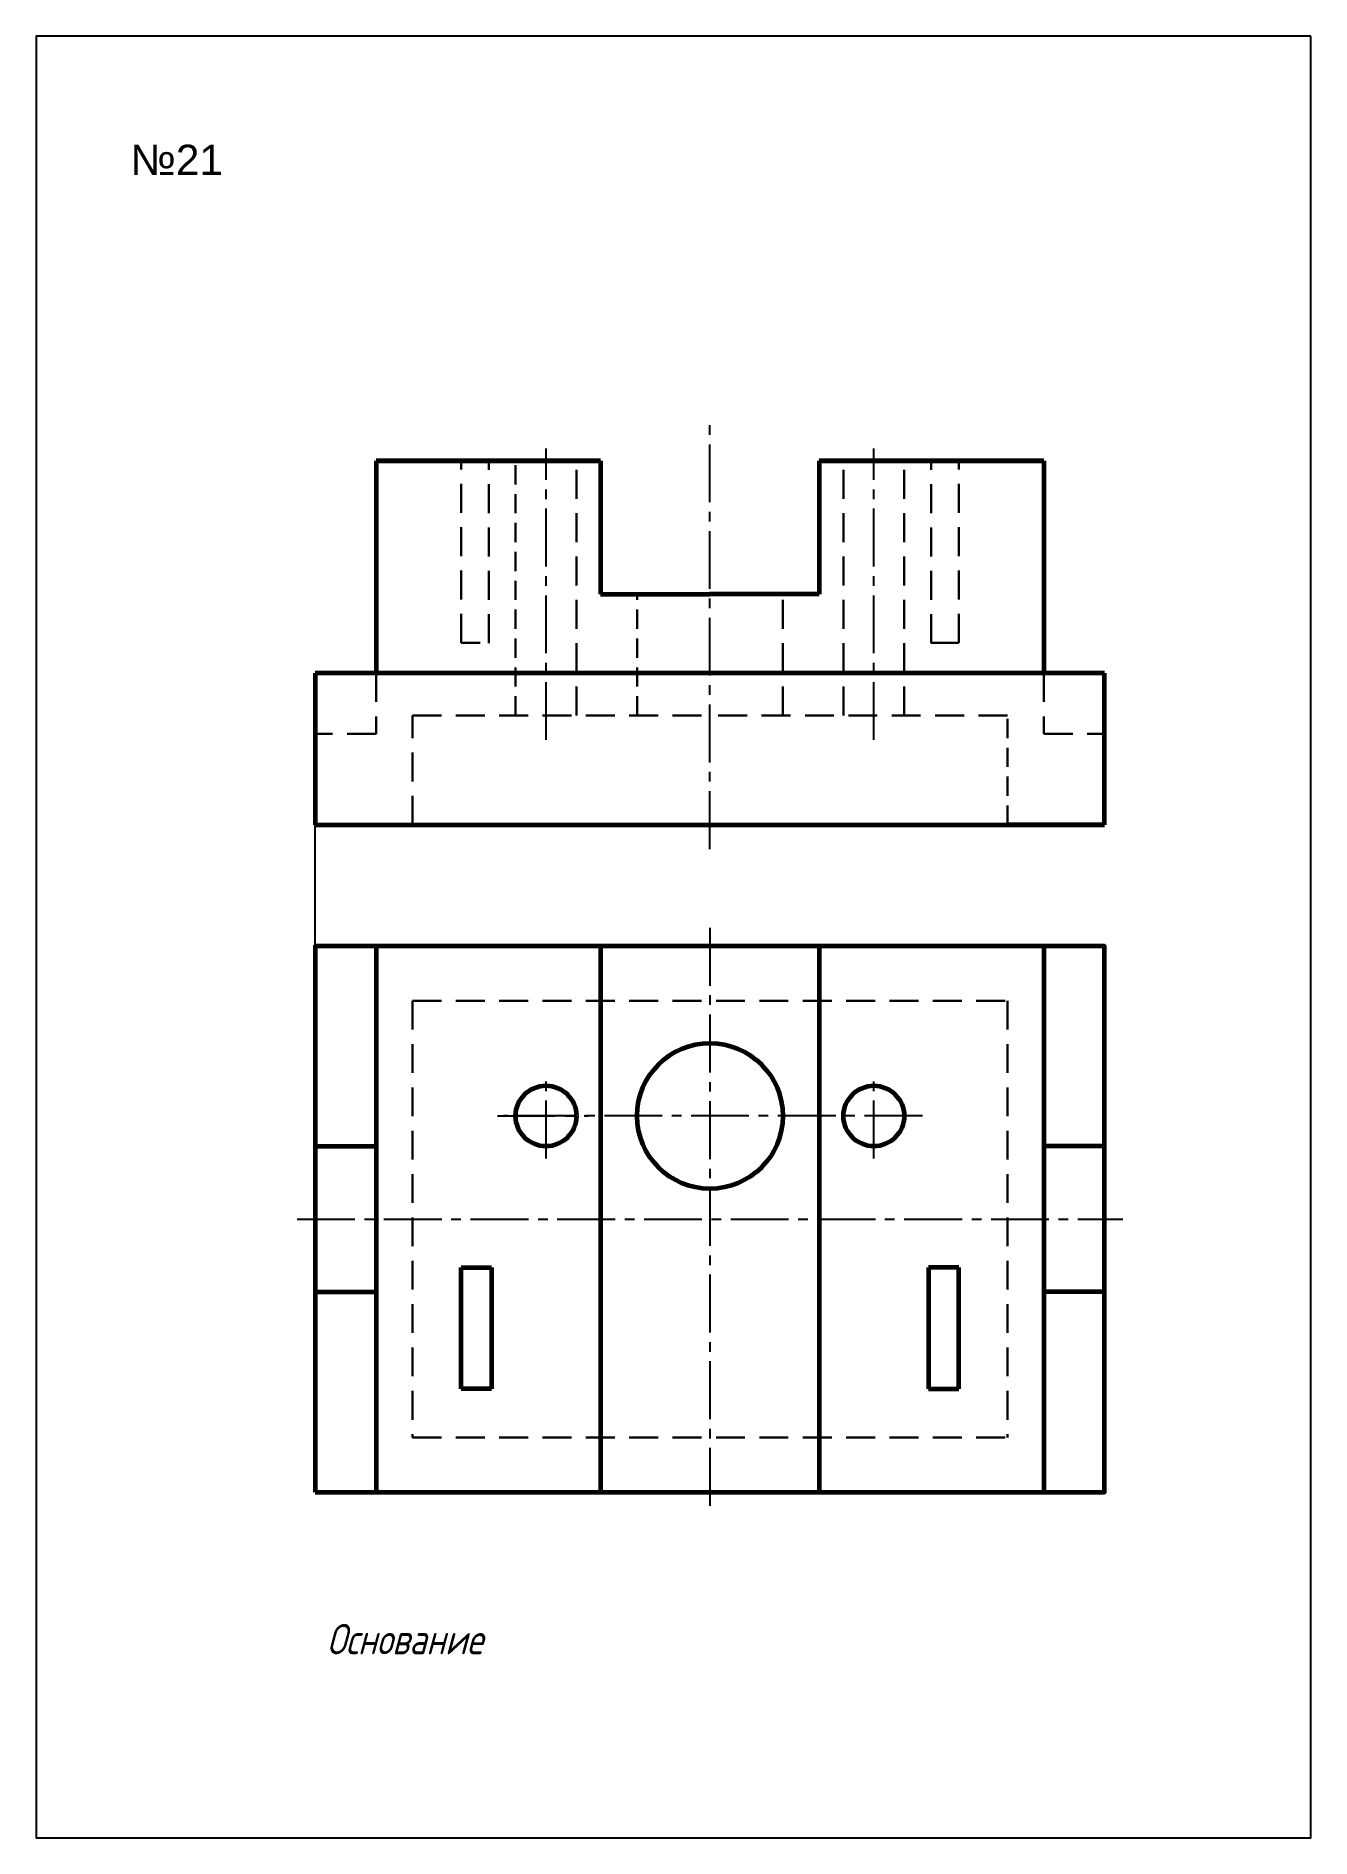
# Model space of a CAD drawing. Header units: millimetres. Extents: x 0 to 210, y 0 to 297.
import ezdxf

# ---------------------------------------------------------------- set-up
doc = ezdxf.new("R2010")
doc.units = ezdxf.units.MM
doc.header["$LTSCALE"] = 0.5
doc.linetypes.add('CENTER2', pattern=[28.575, 19.05, -3.175, 3.175, -3.175])
doc.linetypes.add('DASHED2', pattern=[9.525, 6.35, -3.175])
doc.layers.get('0').update_dxf_attribs({"linetype": 'CONTINUOUS'})
doc.layers.get('Defpoints').update_dxf_attribs({"linetype": 'CONTINUOUS'})
doc.styles.get("Standard").update_dxf_attribs({"font": 'isocpeur.ttf', "width": 0.8, "oblique": 15})
doc.styles.add('АРИАЛ-5(1)', font='ARIAL.TTF', dxfattribs={"height": 5})

msp = doc.modelspace()

# ---------------------------------------------------------------- linework, layer by layer
at = {"linetype": 'CENTER2'}
for p, q in [((111, 163), (111, 233)), ((84, 181), (84, 229)), ((138, 181), (138, 229)), ((111, 150), (111, 54)), ((84, 112), (84, 126)), ((138, 112), (138, 126)), ((76, 119), (91, 119)), ((146, 119), (77, 119)), ((43, 102), (179, 102))]:
    msp.add_line(p, q, dxfattribs=at)
at = {"color": 7, "lineweight": 60, "ltscale": 0.5}
for p, q in [((56, 227), (93, 227)), ((93, 227), (56, 227)), ((56, 227), (56, 192)), ((93, 227), (93, 227)), ((93, 227), (93, 205)), ((166, 227), (129, 227)), ((129, 227), (166, 227)), ((129, 227), (129, 227)), ((129, 227), (129, 205)), ((166, 227), (166, 192)), ((93, 205), (111, 205)), ((129, 205), (111, 205)), ((176, 192), (46, 192)), ((46, 192), (46, 167)), ((176, 167), (176, 192)), ((46, 167), (176, 167)), ((176, 167), (160, 167)), ((56, 147), (56, 57)), ((93, 147), (93, 57)), ((129, 147), (129, 57)), ((166, 147), (166, 57)), ((46, 114), (56, 114)), ((176, 114), (166, 114)), ((70, 74), (70, 94)), ((70, 94), (75, 94)), ((75, 94), (75, 84)), ((152, 94), (147, 94)), ((147, 94), (147, 84)), ((152, 74), (152, 94)), ((46, 90), (56, 90)), ((176, 90), (166, 90)), ((75, 84), (75, 74)), ((147, 84), (147, 74)), ((75, 74), (70, 74)), ((147, 74), (152, 74))]:
    msp.add_line(p, q, dxfattribs=at)
at = {"color": 7, "linetype": 'DASHED2', "lineweight": 30, "ltscale": 1.5}
for p, q in [((70, 197), (70, 227)), ((74.56, 196.95), (74.56, 226.95)), ((89, 185), (89, 227)), ((133, 185), (133, 227)), ((143, 185), (143, 227)), ((147.44, 196.95), (147.44, 226.95)), ((152, 197), (152, 227)), ((123, 185), (123, 205)), ((152, 197), (147.44, 197)), ((56, 192), (56, 182)), ((166, 192), (166, 182)), ((62, 167), (62, 185)), ((62, 185), (111, 185)), ((160, 185), (111, 185)), ((56, 182), (46, 182)), ((166, 182), (176, 182)), ((62, 138), (160, 138)), ((62, 138), (62, 66)), ((160, 138), (160, 66)), ((62, 66), (160, 66))]:
    msp.add_line(p, q, dxfattribs=at)
at = {"color": 7, "linetype": 'DASHED2', "lineweight": 30}
for p, q in [((79, 185), (79, 227)), ((99, 185), (99, 205)), ((70, 197), (74.56, 197)), ((160, 167), (160, 185))]:
    msp.add_line(p, q, dxfattribs=at)
at = {"linetype": 'Continuous', "lineweight": -3}
for p, q in [((46, 147), (46, 167)), ((46, 147), (46, 138)), ((46, 147), (46, 122)), ((46, 102), (46, 122))]:
    msp.add_line(p, q, dxfattribs=at)
at = {"color": 7, "lineweight": 60, "ltscale": 0.5}
msp.add_lwpolyline([(46, 57), (176, 57), (176, 147), (46, 147)], close=True, dxfattribs=at)
for centre, radius in [((111, 119), 12), ((84, 119), 5), ((138, 119), 5)]:
    msp.add_circle(centre, radius, dxfattribs=at)
at = {"layer": 'Defpoints'}
msp.add_lwpolyline([(210, 297), (0, 297), (0, 0), (210, 0)], close=True, dxfattribs=at)

# ---------------------------------------------------------------- texts
at = {"color": 7, "linetype": 'Continuous', "lineweight": -3, "style": 'АРИАЛ-5(1)'}
msp.add_text('№21', height=5, dxfattribs=at).set_placement((15.53, 274.09))
at = {"oblique": 15, "width": 0.8}
msp.add_text('Основание', height=5, dxfattribs=at).set_placement((47.88, 30.27))

doc.saveas('drawing.dxf')
